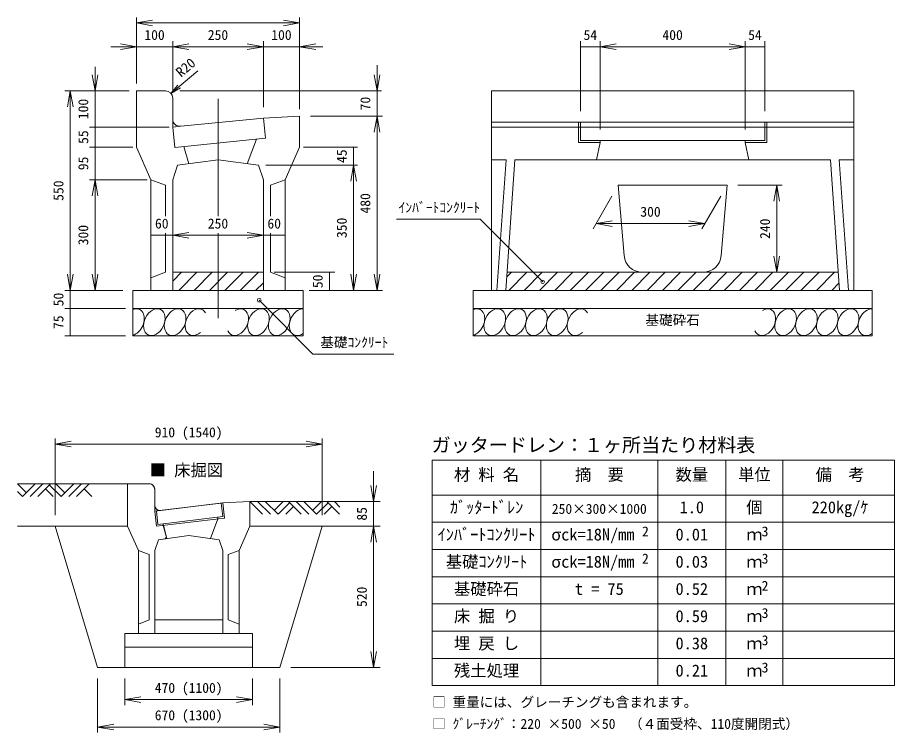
# Model space of a CAD drawing. Units: millimetres on the paper. Extents: x 76 to 506, y 34 to 571.
# Drawn here: x 79.8 to 241, y 351.9 to 483.2 of the extents above; entities that cross this region are included whole.
import ezdxf
from ezdxf.enums import TextEntityAlignment as Align

# ---------------------------------------------------------------- set-up
doc = ezdxf.new("R2010")
doc.units = ezdxf.units.MM
doc.layers.add('1', color=4, linetype='Continuous', lineweight=18)
doc.styles.add('ＭＳ ゴシック-5.0-0.0', font='')
doc.styles.get('ＭＳ ゴシック-5.0-0.0').set_extended_font_data('ＭＳ ゴシック-5.0-0.0')

msp = doc.modelspace()

# ---------------------------------------------------------------- linework, layer by layer
at = {"layer": '1'}
for p, q in [((101.678, 471.077), (101.678, 483.206)), ((101.678, 482.206), (104.633, 482.727)), ((101.678, 482.206), (104.633, 481.685)), ((101.678, 482.206), (131.678, 482.206)), ((131.678, 482.206), (128.724, 482.727)), ((131.678, 482.206), (128.724, 481.685)), ((131.678, 466.375), (131.678, 483.206)), ((108.345, 469.743), (108.345, 478.846)), ((125.012, 466.743), (125.012, 478.846)), ((183.332, 465.977), (183.332, 478.846)), ((186.932, 462.627), (186.932, 478.846)), ((213.599, 462.627), (213.599, 478.846)), ((217.199, 465.977), (217.199, 478.846)), ((101.678, 477.846), (96.998, 477.846)), ((101.678, 477.846), (98.724, 478.367)), ((101.678, 477.846), (98.724, 477.325)), ((101.678, 477.846), (108.345, 477.846)), ((108.345, 477.846), (111.3, 478.367)), ((108.345, 477.846), (111.3, 477.325)), ((125.012, 477.846), (108.345, 477.846)), ((125.012, 477.846), (122.057, 478.367)), ((125.012, 477.846), (122.057, 477.325)), ((125.012, 477.846), (131.678, 477.846)), ((131.678, 477.846), (134.633, 478.367)), ((131.678, 477.846), (135.936, 477.846)), ((131.678, 477.846), (134.633, 477.325)), ((186.932, 477.846), (183.332, 477.846)), ((186.932, 477.846), (189.886, 478.367)), ((186.932, 477.846), (189.886, 477.325)), ((186.932, 477.846), (213.599, 477.846)), ((213.599, 477.846), (210.644, 478.367)), ((213.599, 477.846), (210.644, 477.325)), ((213.599, 477.846), (217.199, 477.846)), ((94.064, 469.743), (94.064, 474.14)), ((145.919, 469.743), (145.919, 474.464)), ((94.064, 469.743), (93.543, 472.698)), ((94.064, 469.743), (94.585, 472.698)), ((108.033, 469.267), (112.956, 473.398)), ((145.919, 469.743), (145.399, 472.698)), ((145.919, 469.743), (146.44, 472.698)), ((108.033, 469.267), (109.319, 470.799)), ((88.507, 469.743), (100.345, 469.743)), ((89.507, 469.743), (88.986, 466.789)), ((89.507, 469.743), (90.028, 466.789)), ((89.507, 469.743), (89.507, 433.077)), ((94.064, 469.743), (94.064, 463.077)), ((108.033, 469.267), (109.765, 470.267)), ((109.633, 469.743), (146.738, 469.743)), ((145.919, 465.077), (145.919, 469.743)), ((116.678, 457.077), (116.678, 468.301)), ((116.678, 446.697), (116.678, 468.301)), ((108.345, 463.077), (108.345, 464.592)), ((133.678, 465.077), (146.919, 465.077)), ((145.919, 465.077), (145.399, 462.122)), ((145.919, 465.077), (146.44, 462.122)), ((145.919, 465.077), (145.919, 433.077)), ((93.064, 463.077), (107.678, 463.077)), ((94.064, 463.077), (94.064, 459.41)), ((93.064, 459.41), (101.011, 459.41)), ((94.064, 459.41), (94.064, 453.41)), ((132.399, 459.41), (142.305, 459.41)), ((141.593, 459.41), (141.593, 456.077)), ((125.46, 456.077), (142.305, 456.077)), ((141.593, 456.077), (141.072, 453.122)), ((141.593, 456.077), (141.593, 433.077)), ((141.593, 456.077), (142.114, 453.122)), ((93.064, 453.41), (103.641, 453.41)), ((94.064, 453.41), (93.543, 450.455)), ((94.064, 453.41), (94.064, 433.077)), ((94.064, 453.41), (94.585, 450.455)), ((212.265, 452.41), (220.404, 452.41)), ((219.404, 452.41), (218.883, 449.455)), ((219.404, 452.41), (219.925, 449.455)), ((219.404, 452.41), (219.404, 436.41)), ((185.621, 444.366), (189.111, 450.41)), ((205.621, 444.366), (209.111, 450.41)), ((149.512, 446.149), (164.869, 446.149)), ((176.368, 434.65), (164.869, 446.149)), ((186.199, 445.366), (189.153, 445.887)), ((186.199, 445.366), (189.153, 444.845)), ((186.199, 445.366), (206.199, 445.366)), ((206.199, 445.366), (203.244, 445.887)), ((206.199, 445.366), (203.244, 444.845)), ((108.345, 443.197), (111.3, 443.718)), ((116.678, 427.96), (116.678, 443.579)), ((125.012, 443.197), (122.057, 443.718)), ((104.345, 443.197), (108.345, 443.197)), ((108.345, 443.197), (111.3, 442.676)), ((108.345, 443.197), (125.012, 443.197)), ((125.012, 443.197), (122.057, 442.676)), ((125.012, 443.197), (129.012, 443.197)), ((219.404, 436.41), (218.883, 439.364)), ((219.404, 436.41), (219.925, 439.364)), ((89.507, 433.077), (88.986, 436.031)), ((89.507, 433.077), (90.028, 436.031)), ((94.064, 433.077), (93.543, 436.031)), ((94.064, 433.077), (94.585, 436.031)), ((109.96, 436.41), (108.345, 434.795)), ((112.789, 436.41), (109.455, 433.077)), ((115.617, 436.41), (112.284, 433.077)), ((118.446, 436.41), (115.112, 433.077)), ((121.274, 436.41), (117.941, 433.077)), ((124.102, 436.41), (120.769, 433.077)), ((127.012, 436.41), (138.14, 436.41)), ((137.172, 436.41), (137.172, 433.077)), ((141.593, 433.077), (141.072, 436.031)), ((141.593, 433.077), (142.114, 436.031)), ((145.919, 433.077), (145.399, 436.031)), ((145.919, 433.077), (146.44, 436.031)), ((170.626, 436.41), (169.771, 435.555)), ((173.454, 436.41), (170.121, 433.077)), ((176.283, 436.41), (172.949, 433.077)), ((179.111, 436.41), (175.778, 433.077)), ((181.94, 436.41), (178.606, 433.077)), ((184.768, 436.41), (181.435, 433.077)), ((187.596, 436.41), (184.263, 433.077)), ((190.425, 436.41), (187.091, 433.077)), ((193.253, 436.41), (189.92, 433.077)), ((196.082, 436.41), (192.748, 433.077)), ((198.91, 436.41), (195.577, 433.077)), ((201.738, 436.41), (198.405, 433.077)), ((204.567, 436.41), (201.234, 433.077)), ((207.395, 436.41), (204.062, 433.077)), ((210.224, 436.41), (206.89, 433.077)), ((213.052, 436.41), (209.719, 433.077)), ((215.881, 436.41), (212.547, 433.077)), ((218.709, 436.41), (215.376, 433.077)), ((221.537, 436.41), (218.204, 433.077)), ((224.366, 436.41), (221.033, 433.077)), ((227.194, 436.41), (223.861, 433.077)), ((230.023, 436.41), (226.689, 433.077)), ((125.012, 434.491), (123.598, 433.077)), ((230.84, 434.399), (229.518, 433.077)), ((88.507, 433.077), (99.19, 433.077)), ((89.507, 433.077), (89.507, 429.743)), ((133.449, 433.077), (146.919, 433.077)), ((124.249, 431.269), (134.138, 421.38)), ((88.507, 429.743), (99.678, 429.743)), ((89.507, 429.743), (89.507, 424.743)), ((88.507, 424.743), (99.678, 424.743)), ((134.138, 421.38), (148.986, 421.38)), ((86.747, 391.78), (86.747, 405.839)), ((86.747, 404.839), (89.701, 405.36)), ((86.747, 404.839), (135.847, 404.839)), ((86.747, 404.839), (89.701, 404.318)), ((135.847, 404.839), (132.893, 405.36)), ((135.847, 404.839), (132.893, 404.318)), ((135.847, 391.78), (135.847, 405.839)), ((156.046, 401.869), (241.046, 401.869)), ((156.046, 401.869), (156.046, 360.475)), ((176.046, 401.869), (176.046, 360.475)), ((197.546, 401.869), (197.546, 360.475)), ((210.046, 401.869), (210.046, 360.475)), ((220.546, 401.869), (220.546, 360.475)), ((241.046, 401.869), (241.046, 360.475)), ((145.283, 394.28), (145.283, 399.86)), ((81.448, 395.901), (79.819, 397.53)), ((100.047, 397.53), (79.819, 397.53)), ((83.076, 397.53), (80.741, 395.194)), ((84.491, 397.53), (82.155, 395.194)), ((85.905, 397.53), (83.569, 395.194)), ((87.812, 395.194), (85.69, 397.315)), ((88.519, 395.901), (86.89, 397.53)), ((90.147, 397.53), (87.812, 395.194)), ((91.562, 397.53), (89.226, 395.194)), ((92.976, 397.53), (90.64, 395.194)), ((100.047, 397.53), (100.047, 389.78)), ((100.047, 397.53), (104.047, 397.53)), ((145.283, 394.28), (144.762, 397.234)), ((145.283, 394.28), (145.803, 397.234)), ((80.741, 395.194), (79.819, 396.115)), ((86.397, 395.194), (84.983, 396.608)), ((93.469, 395.194), (92.054, 396.608)), ((105.047, 392.53), (105.047, 396.53)), ((156.046, 395.475), (241.046, 395.475)), ((117.547, 394.03), (105.047, 392.53)), ((117.259, 393.995), (117.557, 391.513)), ((122.547, 394.28), (117.547, 394.03)), ((117.557, 394.031), (117.891, 391.251)), ((122.547, 394.28), (122.547, 389.78)), ((122.547, 394.28), (146.487, 394.28)), ((122.547, 394.28), (124.883, 391.944)), ((123.961, 394.28), (126.297, 391.944)), ((125.375, 394.28), (127.711, 391.944)), ((127.004, 392.651), (128.633, 394.28)), ((127.711, 391.944), (129.832, 394.065)), ((129.618, 394.28), (131.954, 391.944)), ((131.032, 394.28), (133.368, 391.944)), ((132.446, 394.28), (134.782, 391.944)), ((134.075, 392.651), (135.704, 394.28)), ((134.782, 391.944), (136.904, 394.065)), ((136.689, 394.28), (139.025, 391.944)), ((138.103, 394.28), (139.101, 393.282)), ((145.283, 389.78), (145.283, 394.28)), ((105.047, 392.53), (105.381, 389.75)), ((105.053, 392.53), (105.048, 392.524)), ((105.345, 392.565), (105.643, 390.083)), ((129.125, 391.944), (130.54, 393.358)), ((136.196, 391.944), (137.611, 393.358)), ((117.891, 391.251), (105.381, 389.75)), ((117.557, 391.513), (105.643, 390.083)), ((106.586, 390.196), (106.622, 389.899)), ((116.65, 391.102), (115.314, 387.49)), ((116.614, 391.4), (116.65, 391.102)), ((156.046, 390.475), (241.046, 390.475)), ((106.622, 389.899), (107.28, 387.49)), ((145.283, 389.78), (144.762, 386.825)), ((145.283, 389.78), (145.283, 363.78)), ((145.283, 389.78), (145.803, 386.825)), ((105.711, 387.28), (105.047, 385.28)), ((111.297, 388.03), (105.711, 387.28)), ((107.217, 387.723), (106.938, 387.444)), ((111.297, 388.03), (116.883, 387.28)), ((116.883, 387.28), (117.547, 385.28)), ((156.046, 385.475), (241.046, 385.475)), ((102.047, 385.28), (104.047, 384.53)), ((104.047, 384.53), (104.047, 372.53)), ((105.047, 385.28), (105.047, 370.03)), ((117.547, 385.28), (117.547, 370.03)), ((120.547, 385.28), (118.547, 384.53)), ((118.547, 384.53), (118.547, 372.53)), ((156.046, 380.475), (241.046, 380.475)), ((156.046, 375.475), (241.046, 375.475)), ((104.047, 372.53), (102.047, 371.78)), ((105.047, 372.53), (117.547, 372.53)), ((118.547, 372.53), (120.547, 371.78)), ((102.047, 370.03), (120.547, 370.03)), ((156.046, 370.475), (241.046, 370.475)), ((99.547, 367.53), (123.047, 367.53)), ((145.283, 363.78), (144.762, 366.734)), ((145.283, 363.78), (145.803, 366.734)), ((156.046, 365.475), (241.046, 365.475)), ((130.047, 363.78), (146.487, 363.78)), ((94.547, 351.865), (94.547, 361.78)), ((99.547, 356.891), (99.547, 361.78)), ((123.047, 356.891), (123.047, 361.78)), ((128.047, 351.865), (128.047, 361.78)), ((156.046, 360.475), (241.046, 360.475)), ((99.547, 357.891), (102.501, 358.412)), ((123.047, 357.891), (120.093, 358.412)), ((99.547, 357.891), (123.047, 357.891)), ((99.547, 357.891), (102.501, 357.37)), ((123.047, 357.891), (120.093, 357.37)), ((94.547, 352.865), (97.501, 353.386)), ((128.047, 352.865), (125.093, 353.386)), ((94.547, 352.865), (128.047, 352.865)), ((94.547, 352.865), (97.501, 352.344)), ((128.047, 352.865), (125.093, 352.344))]:
    msp.add_line(p, q, dxfattribs=at)
at = {"layer": '1', "color": 2}
for p, q in [((101.678, 469.743), (101.678, 459.41)), ((101.678, 469.743), (107.012, 469.743)), ((166.932, 433.077), (166.932, 469.743)), ((166.932, 469.743), (233.599, 469.743)), ((233.599, 433.077), (233.599, 469.743)), ((108.345, 464.592), (108.345, 468.41)), ((125.012, 464.743), (109.811, 463.223)), ((131.678, 465.077), (125.012, 464.743)), ((125.062, 464.748), (125.433, 461.033)), ((131.678, 465.077), (131.678, 459.41)), ((108.345, 463.077), (109.811, 463.223)), ((108.345, 463.077), (108.717, 459.362)), ((166.932, 463.977), (200.265, 463.977)), ((166.932, 463.077), (233.599, 463.077)), ((182.932, 460.225), (182.932, 463.977)), ((183.332, 460.627), (183.332, 463.977)), ((233.599, 463.977), (200.265, 463.977)), ((217.199, 460.627), (217.199, 463.977)), ((217.599, 460.225), (217.599, 463.977)), ((108.717, 459.362), (125.433, 461.033)), ((110.375, 459.528), (111.323, 456.358)), ((123.775, 460.868), (122.034, 456.358)), ((182.932, 460.225), (186.932, 460.225)), ((183.332, 460.627), (186.932, 460.627)), ((186.932, 460.225), (186.265, 457.077)), ((186.932, 460.225), (186.932, 460.627)), ((186.932, 460.627), (200.265, 460.627)), ((213.599, 460.627), (200.265, 460.627)), ((217.199, 460.627), (213.599, 460.627)), ((213.599, 460.225), (213.599, 460.627)), ((217.599, 460.225), (213.599, 460.225)), ((213.599, 460.225), (214.265, 457.077)), ((101.678, 459.41), (104.345, 453.41)), ((131.678, 459.41), (129.012, 453.41)), ((116.678, 457.077), (109.23, 456.077)), ((116.678, 457.077), (124.127, 456.077)), ((169.632, 457.077), (166.932, 457.077)), ((169.632, 457.077), (167.932, 433.077)), ((171.265, 457.077), (169.599, 433.077)), ((171.265, 457.077), (200.265, 457.077)), ((229.265, 457.077), (200.265, 457.077)), ((229.265, 457.077), (230.932, 433.077)), ((230.899, 457.077), (232.599, 433.077)), ((230.899, 457.077), (233.599, 457.077)), ((109.23, 456.077), (108.345, 453.41)), ((124.127, 456.077), (125.012, 453.41)), ((104.345, 453.41), (104.345, 433.077)), ((104.345, 453.41), (107.012, 452.41)), ((108.345, 453.41), (108.345, 433.077)), ((125.012, 453.41), (125.012, 433.077)), ((129.012, 453.41), (126.345, 452.41)), ((129.012, 453.41), (129.012, 433.077)), ((107.012, 452.41), (107.012, 446.697)), ((126.345, 452.41), (126.345, 446.697)), ((190.265, 452.41), (210.265, 452.41)), ((190.265, 452.41), (191.344, 439.466)), ((210.265, 452.41), (209.187, 439.466)), ((107.012, 443.579), (107.012, 436.41)), ((126.345, 443.579), (126.345, 436.41)), ((107.012, 436.41), (104.345, 435.41)), ((108.345, 436.41), (125.012, 436.41)), ((126.345, 436.41), (129.012, 435.41)), ((169.83, 436.41), (230.701, 436.41)), ((101.012, 433.077), (101.012, 424.743)), ((101.012, 433.077), (104.345, 433.077)), ((104.345, 433.077), (108.345, 433.077)), ((108.345, 433.077), (125.012, 433.077)), ((125.012, 433.077), (129.012, 433.077)), ((132.345, 433.077), (129.012, 433.077)), ((132.345, 433.077), (132.345, 424.743)), ((163.599, 424.743), (163.599, 433.077)), ((166.932, 433.077), (163.599, 433.077)), ((166.932, 433.077), (233.599, 433.077)), ((233.599, 433.077), (236.932, 433.077)), ((236.932, 424.743), (236.932, 433.077)), ((101.012, 429.743), (132.345, 429.743)), ((163.599, 429.743), (236.932, 429.743)), ((101.012, 424.743), (132.345, 424.743)), ((163.599, 424.743), (236.932, 424.743)), ((86.747, 389.78), (79.819, 389.78)), ((86.747, 389.78), (94.547, 363.78)), ((86.747, 389.78), (100.047, 389.78)), ((100.047, 389.78), (102.047, 385.28)), ((122.547, 389.78), (120.547, 385.28)), ((135.847, 389.78), (122.547, 389.78)), ((135.847, 389.78), (128.047, 363.78)), ((135.847, 389.78), (146.487, 389.78)), ((102.047, 385.28), (102.047, 370.03)), ((120.547, 385.28), (120.547, 370.03)), ((99.547, 370.03), (99.547, 363.78)), ((102.047, 370.03), (99.547, 370.03)), ((120.547, 370.03), (123.047, 370.03)), ((123.047, 370.03), (123.047, 363.78)), ((99.547, 363.78), (94.547, 363.78)), ((99.547, 363.78), (123.047, 363.78)), ((123.047, 363.78), (128.047, 363.78))]:
    msp.add_line(p, q, dxfattribs=at)
at = {"layer": '1', "color": 9}
for p, q in [((100.047, 389.78), (100.047, 397.53)), ((100.047, 397.53), (104.047, 397.53)), ((104.047, 397.53), (104.225, 397.513)), ((104.225, 397.513), (104.395, 397.465)), ((104.395, 397.465), (104.55, 397.394)), ((104.55, 397.394), (104.722, 397.268)), ((104.722, 397.268), (104.844, 397.13)), ((104.844, 397.13), (104.939, 396.971)), ((104.939, 396.971), (104.995, 396.833)), ((104.995, 396.833), (105.034, 396.679)), ((105.034, 396.679), (105.047, 396.53)), ((105.047, 396.53), (105.047, 393.635)), ((105.047, 393.635), (105.072, 393.414)), ((105.072, 393.414), (105.119, 393.255)), ((117.259, 393.995), (105.345, 392.565)), ((106.146, 392.64), (117.557, 394.031)), ((117.557, 391.513), (117.259, 393.995)), ((117.557, 394.031), (122.547, 394.28)), ((122.547, 394.28), (122.547, 389.78)), ((105.119, 393.255), (105.199, 393.1)), ((105.199, 393.1), (105.304, 392.963)), ((105.304, 392.963), (105.468, 392.819)), ((105.345, 392.565), (105.643, 390.083)), ((105.468, 392.819), (105.7, 392.694)), ((105.7, 392.694), (105.956, 392.639)), ((105.956, 392.639), (106.146, 392.64)), ((105.643, 390.083), (106.586, 390.196)), ((106.586, 390.196), (107.217, 387.723)), ((115.314, 387.49), (116.65, 391.102)), ((116.614, 391.4), (117.557, 391.513)), ((116.65, 391.102), (116.614, 391.4)), ((102.047, 385.28), (100.047, 389.78)), ((122.547, 389.78), (120.547, 385.28)), ((105.711, 387.28), (105.047, 385.28)), ((106.938, 387.444), (105.711, 387.28)), ((107.217, 387.723), (106.938, 387.444)), ((116.883, 387.28), (115.314, 387.49)), ((117.547, 385.28), (116.883, 387.28)), ((102.047, 371.78), (102.047, 385.28)), ((105.047, 385.28), (105.047, 370.03)), ((117.547, 370.03), (117.547, 385.28)), ((120.547, 385.28), (120.547, 370.03)), ((102.047, 370.03), (102.047, 371.78)), ((105.047, 370.03), (102.047, 370.03)), ((120.547, 370.03), (117.547, 370.03))]:
    msp.add_line(p, q, dxfattribs=at)
at = {"layer": '1', "color": 7}
for p, q in [((99.547, 363.78), (99.547, 370.03)), ((99.547, 370.03), (123.047, 370.03)), ((123.047, 370.03), (123.047, 363.78)), ((123.047, 363.78), (99.547, 363.78))]:
    msp.add_line(p, q, dxfattribs=at)
at = {"layer": '1', "color": 2}
for centre in [(176.368, 434.65), (124.249, 431.269)]:
    msp.add_circle(centre, 0.333, dxfattribs=at)
for centre, radius, start, end in [((107.012, 468.41), 1.333, 0, 90), ((109.678, 464.55), 1.333, 180, 275.71059), ((194.666, 439.743), 3.333, 184.76364, 270), ((205.865, 439.743), 3.333, 270, 355.23636)]:
    msp.add_arc(centre, radius, start, end, dxfattribs=at)
at = {"layer": '1'}
for centre, start, end in [((104.047, 396.53), 0, 90), ((106.047, 393.635), 180, 275.71059)]:
    msp.add_arc(centre, 1, start, end, dxfattribs=at)
for centre, start_param, end_param in [((101.141, 427.243), 3.6832986, 6.9544966), ((112.625, 427.243), 5.8261023, 10.4556619), ((120.282, 427.243), 2.5910163, 7.1062117), ((131.766, 427.243), 0.3112087, 4.0434016), ((163.728, 427.243), 3.6832986, 6.9544966), ((182.868, 427.243), 5.8261023, 10.4556619), ((217.212, 427.243), 2.5910163, 7.1062117), ((236.353, 427.243), 0.3112087, 4.0434016)]:
    msp.add_ellipse(centre, major_axis=(1.134, 2.327), ratio=0.702567, start_param=start_param, end_param=end_param, dxfattribs=at)
for centre in [(104.969, 427.243), (108.797, 427.243), (124.11, 427.243), (127.938, 427.243), (167.556, 427.243), (171.384, 427.243), (175.212, 427.243), (179.04, 427.243), (221.04, 427.243), (224.868, 427.243), (228.697, 427.243), (232.525, 427.243)]:
    msp.add_ellipse(centre, major_axis=(1.134, 2.327), ratio=0.702567, dxfattribs=at)

# ---------------------------------------------------------------- texts
at = {"layer": '1', "color": 7, "style": 'ＭＳ ゴシック-5.0-0.0'}
for s, height, p in [('100', 1.833, (103.137, 478.545)), ('250', 1.833, (114.803, 478.546)), ('100', 1.833, (126.47, 478.546)), ('54', 1.833, (183.882, 478.545)), ('400', 1.833, (198.39, 478.545)), ('54', 1.833, (214.149, 478.545)), ('ｲﾝﾊﾞｰﾄｺﾝｸﾘｰﾄ', 1.833, (149.869, 446.849)), ('300', 1.833, (194.323, 446.065)), ('60', 1.833, (105.095, 443.896)), ('250', 1.833, (114.803, 443.896)), ('60', 1.833, (125.762, 443.896)), ('基礎砕石', 1.833, (195.264, 426.174)), ('基礎ｺﾝｸﾘｰﾄ', 1.833, (135.486, 422.08)), ('910 (1540)', 1.833, (105.047, 405.539)), ('ガッタードレン：１ヶ所当たり材料表', 2.566, (155.965, 402.628)), ('■ 床掘図', 2.199, (104.125, 398.301)), ('材 料 名', 2.199, (160.051, 397.475)), ('摘\u3000要', 2.199, (182.299, 397.475)), ('数量', 2.199, (200.797, 397.475)), ('単位', 2.199, (212.297, 397.475)), ('備\u3000考', 2.199, (226.552, 397.475)), ('ｶﾞｯﾀｰﾄﾞﾚﾝ', 2.199, (159.306, 391.476)), ('250×300×1000', 1.833, (178.049, 391.476)), ('1.0', 2.199, (201.547, 391.477)), ('個', 2.199, (213.799, 391.476)), ('220kg/ｹ', 2.199, (225.806, 391.476)), ('ｲﾝﾊﾞｰﾄｺﾝｸﾘｰﾄ', 2.199, (157.051, 386.476)), ('σck=18N/mm', 2.199, (177.956, 386.476)), ('2', 1.833, (194.634, 387.337)), ('0.01', 2.199, (200.797, 386.476)), ('ｍ', 2.199, (213.799, 386.475)), ('3', 1.833, (216.627, 387.337)), ('基礎ｺﾝｸﾘｰﾄ', 2.199, (158.551, 381.476)), ('σck=18N/mm', 2.199, (177.956, 381.476)), ('2', 1.833, (194.635, 382.337)), ('0.03', 2.199, (200.797, 381.476)), ('ｍ', 2.199, (213.799, 381.475)), ('3', 1.833, (216.627, 382.337)), ('基礎砕石', 2.199, (160.051, 376.476)), ('t = 75', 2.199, (182.3, 376.476)), ('0.52', 2.199, (200.797, 376.476)), ('2', 1.833, (216.627, 377.337)), ('ｍ', 2.199, (213.799, 376.475)), ('床 掘 り', 2.199, (160.051, 371.477)), ('0.59', 2.199, (200.797, 371.477)), ('3', 1.833, (216.627, 372.337)), ('ｍ', 2.199, (213.799, 371.476)), ('埋 戻 し', 2.199, (160.051, 366.477)), ('0.38', 2.199, (200.797, 366.477)), ('3', 1.833, (216.627, 367.337)), ('ｍ', 2.199, (213.799, 366.476)), ('残土処理', 2.199, (160.051, 361.477)), ('3', 1.833, (216.627, 362.337)), ('0.21', 2.199, (200.797, 361.477)), ('ｍ', 2.199, (213.799, 361.476)), ('470 (1100)', 1.833, (105.048, 358.592)), ('□ 重量には、グレーチングも含まれます。', 1.833, (156.047, 355.978)), ('670 (1300)', 1.833, (105.048, 353.565)), ('□ ｸﾞﾚｰﾁﾝｸﾞ：220 ×500 ×50  （４面受枠、110度開閉式）', 1.833, (156.047, 351.978))]:
    msp.add_text(s, height=height, dxfattribs=at).set_placement(p, align=Align.BOTTOM_LEFT)
for s, rotation, p in [('R20', 40, (110.231, 471.72)), ('100', 90, (93.364, 464.535)), ('70', 90, (145.219, 466.16)), ('55', 90, (93.364, 459.992)), ('45', 90, (140.892, 456.492)), ('95', 90, (93.364, 455.159)), ('550', 90, (88.807, 449.535)), ('480', 90, (145.219, 447.202)), ('350', 90, (140.892, 442.701)), ('240', 90, (218.703, 442.534)), ('300', 90, (93.364, 441.367)), ('50', 90, (136.471, 433.492)), ('50', 90, (88.807, 430.159)), ('75', 90, (88.807, 425.992)), ('85', 90, (144.583, 390.78)), ('520', 90, (144.583, 374.905))]:
    msp.add_text(s, height=1.833, rotation=rotation, dxfattribs=at).set_placement(p, align=Align.BOTTOM_LEFT)

doc.saveas('drawing.dxf')
